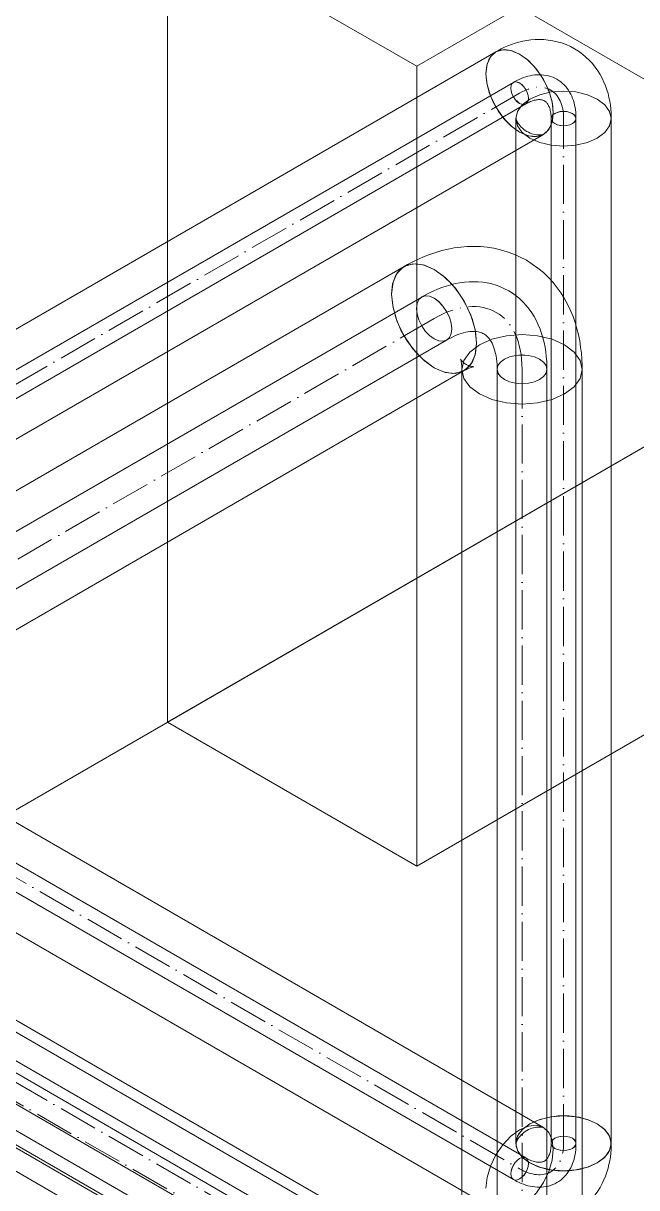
# Model space of a CAD drawing. Header units: millimetres. Extents: x -88595 to 880822, y -1054509 to -148035.
# Drawn here: x 372921.5 to 373078.2, y -319063.3 to -318766.2 of the extents above; entities that cross this region are included whole.
import ezdxf

# ---------------------------------------------------------------- set-up
doc = ezdxf.new("R2010")
doc.units = ezdxf.units.MM
doc.linetypes.add('$12$ADSK_Осевая', pattern=[14, 10, -2, 0, -2])
doc.linetypes.add('$13$ADSK_Осевая', pattern=[14, 10, -2, 0, -2])
for name, color, linetype, lineweight in [('Изоляция', 7, 'Continuous', 18), ('Оборудование', 7, 'Continuous', 18), ('Трубопровод', 7, 'Continuous', 18), ('Трубопроводы', 7, 'Continuous', 18)]:
    doc.layers.add(name, color=color, linetype=linetype, lineweight=lineweight)

# ---------------------------------------------------------------- blocks, each defined once
blk = doc.blocks.new('$0$ADSK_Канальный блок кондиционера1 - AD182MJERAB-3267445-В_ОВ3_1')
at = {"layer": 'Оборудование'}
for p, q in [((1421.55, 16799.45), (679.09, 17228.11)), ((1282.25, 16849.67), (1423.68, 16931.32)), ((1218.62, 16886.41), (1282.25, 16849.67)), ((1218.62, 16886.41), (1218.62, 16682.28)), ((1282.25, 16645.54), (1282.25, 16849.67)), ((1421.55, 16799.45), (928.7, 16514.9)), ((1218.62, 16682.28), (1360.04, 16763.93)), ((1423.68, 16727.19), (1282.25, 16645.54)), ((1282.25, 16645.54), (1218.62, 16682.28))]:
    blk.add_line(p, q, dxfattribs=at)
blk = doc.blocks.new('$0$ADSK_МедьПайка_Отвод-гнутая труба - Отвод _гнутая труба_-94627-В_ОВ3_1')
at = {"layer": 'Трубопроводы', "color": 190, "true_color": 0x8000ff}
for points in [[(1332.58, 16567.39, 0), (1333.09, 16567.77, 0), (1333.4, 16568.21, 0), (1333.51, 16568.69, 0), (1333.4, 16569.16, 0), (1333.09, 16569.61, 0), (1332.58, 16569.99, 0), (1331.93, 16570.28, 0), (1331.16, 16570.46, 0), (1330.34, 16570.52, 0), (1329.52, 16570.46, 0), (1328.75, 16570.28, 0), (1328.09, 16569.99, 0)], [(1325.46, 16564.17, 0), (1325.59, 16564.25, 0), (1325.71, 16564.34, 0), (1325.83, 16564.44, 0), (1325.94, 16564.55, 0), (1326.06, 16564.67, 0), (1326.17, 16564.82, 0), (1326.29, 16564.98, 0), (1326.4, 16565.16, 0), (1326.51, 16565.35, 0), (1326.61, 16565.57, 0), (1326.71, 16565.81, 0), (1326.8, 16566.07, 0), (1326.88, 16566.35, 0), (1326.96, 16566.65, 0), (1327.02, 16566.97, 0), (1327.07, 16567.31, 0), (1327.12, 16567.67, 0), (1327.14, 16568.04, 0), (1327.16, 16568.43, 0), (1327.16, 16568.69, 0)], [(1328.09, 16569.99, 0), (1327.59, 16569.61, 0), (1327.27, 16569.16, 0), (1327.16, 16568.69, 0), (1327.27, 16568.21, 0), (1327.59, 16567.77, 0), (1328.09, 16567.39, 0), (1328.75, 16567.1, 0), (1329.52, 16566.92, 0), (1330.34, 16566.86, 0), (1331.16, 16566.92, 0), (1331.93, 16567.1, 0), (1332.58, 16567.39, 0)], [(1328.64, 16558.67, 0), (1329.14, 16558.98, 0), (1329.61, 16559.33, 0), (1330.06, 16559.7, 0), (1330.48, 16560.11, 0), (1330.88, 16560.54, 0), (1331.24, 16560.99, 0), (1331.58, 16561.47, 0), (1331.89, 16561.97, 0), (1332.17, 16562.48, 0), (1332.42, 16563.01, 0), (1332.64, 16563.56, 0), (1332.84, 16564.11, 0), (1333.01, 16564.68, 0), (1333.15, 16565.26, 0), (1333.27, 16565.85, 0), (1333.37, 16566.45, 0), (1333.44, 16567.06, 0), (1333.48, 16567.67, 0), (1333.51, 16568.29, 0), (1333.51, 16568.69, 0)], [(1319.11, 16559.62, 0), (1318.53, 16559.37, 0), (1317.99, 16559.31, 0), (1317.53, 16559.46, 0), (1317.17, 16559.79, 0), (1316.94, 16560.28, 0), (1316.87, 16560.91, 0), (1316.94, 16561.63, 0), (1317.17, 16562.38, 0), (1317.53, 16563.12, 0), (1317.99, 16563.8, 0), (1318.53, 16564.38, 0), (1319.11, 16564.8, 0)], [(1319.11, 16564.8, 0), (1319.69, 16565.05, 0), (1320.24, 16565.1, 0), (1320.7, 16564.96, 0), (1321.06, 16564.63, 0), (1321.28, 16564.13, 0), (1321.36, 16563.5, 0), (1321.28, 16562.79, 0), (1321.06, 16562.03, 0), (1320.7, 16561.29, 0), (1320.24, 16560.61, 0), (1319.69, 16560.04, 0), (1319.11, 16559.62, 0)], [(1325.46, 16564.17, 0), (1325.33, 16564.1, 0), (1325.2, 16564.04, 0), (1325.05, 16563.99, 0), (1324.9, 16563.94, 0), (1324.73, 16563.91, 0), (1324.55, 16563.88, 0), (1324.35, 16563.86, 0), (1324.14, 16563.85, 0), (1323.92, 16563.86, 0), (1323.68, 16563.88, 0), (1323.42, 16563.91, 0), (1323.15, 16563.96, 0), (1322.87, 16564.03, 0), (1322.57, 16564.12, 0), (1322.26, 16564.22, 0), (1321.94, 16564.35, 0), (1321.61, 16564.49, 0), (1321.27, 16564.65, 0), (1320.92, 16564.83, 0), (1320.7, 16564.96, 0)], [(1328.64, 16558.67, 0), (1328.12, 16558.4, 0), (1327.58, 16558.16, 0), (1327.03, 16557.96, 0), (1326.47, 16557.79, 0), (1325.9, 16557.66, 0), (1325.32, 16557.58, 0), (1324.74, 16557.52, 0), (1324.16, 16557.5, 0), (1323.57, 16557.52, 0), (1322.99, 16557.57, 0), (1322.41, 16557.64, 0), (1321.83, 16557.75, 0), (1321.25, 16557.89, 0), (1320.67, 16558.06, 0), (1320.1, 16558.25, 0), (1319.54, 16558.47, 0), (1318.98, 16558.71, 0), (1318.42, 16558.97, 0), (1317.87, 16559.26, 0), (1317.53, 16559.46, 0)]]:
    blk.add_polyline3d(points, dxfattribs=at)
blk = doc.blocks.new('$0$ADSK_МедьПайка_Отвод-гнутая труба - Отвод _гнутая труба_-3260024-В_ОВ3_1')
at = {"layer": 'Трубопроводы', "color": 134, "true_color": 0x00a6a6}
for points in [[(1317.15, 16532.11, 0), (1318.16, 16532.87, 0), (1318.79, 16533.75, 0), (1319.01, 16534.7, 0), (1318.79, 16535.65, 0), (1318.16, 16536.54, 0), (1317.15, 16537.29, 0), (1315.84, 16537.88, 0), (1314.3, 16538.24, 0), (1312.66, 16538.37, 0), (1311.02, 16538.24, 0), (1309.49, 16537.88, 0), (1308.17, 16537.29, 0)], [(1302.91, 16525.67, 0), (1303.16, 16525.82, 0), (1303.4, 16526, 0), (1303.64, 16526.2, 0), (1303.87, 16526.42, 0), (1304.1, 16526.67, 0), (1304.33, 16526.96, 0), (1304.56, 16527.28, 0), (1304.78, 16527.64, 0), (1305, 16528.03, 0), (1305.2, 16528.47, 0), (1305.4, 16528.95, 0), (1305.58, 16529.47, 0), (1305.75, 16530.03, 0), (1305.9, 16530.63, 0), (1306.03, 16531.27, 0), (1306.13, 16531.94, 0), (1306.22, 16532.66, 0), (1306.27, 16533.41, 0), (1306.3, 16534.19, 0), (1306.31, 16534.7, 0)], [(1308.17, 16537.29, 0), (1307.16, 16536.54, 0), (1306.53, 16535.65, 0), (1306.31, 16534.7, 0), (1306.53, 16533.75, 0), (1307.16, 16532.87, 0), (1308.17, 16532.11, 0), (1309.49, 16531.53, 0), (1311.02, 16531.16, 0), (1312.66, 16531.04, 0), (1314.3, 16531.16, 0), (1315.84, 16531.53, 0), (1317.15, 16532.11, 0)], [(1309.26, 16514.67, 0), (1310.25, 16515.29, 0), (1311.2, 16515.98, 0), (1312.1, 16516.73, 0), (1312.95, 16517.54, 0), (1313.74, 16518.4, 0), (1314.47, 16519.31, 0), (1315.15, 16520.26, 0), (1315.76, 16521.26, 0), (1316.32, 16522.29, 0), (1316.82, 16523.35, 0), (1317.27, 16524.44, 0), (1317.66, 16525.55, 0), (1318, 16526.69, 0), (1318.29, 16527.85, 0), (1318.53, 16529.03, 0), (1318.71, 16530.22, 0), (1318.86, 16531.44, 0), (1318.95, 16532.66, 0), (1319, 16533.91, 0), (1319.01, 16534.7, 0)], [(1290.21, 16516.56, 0), (1289.05, 16516.06, 0), (1287.96, 16515.95, 0), (1287.03, 16516.24, 0), (1286.32, 16516.9, 0), (1285.87, 16517.89, 0), (1285.72, 16519.15, 0), (1285.87, 16520.58, 0), (1286.32, 16522.09, 0), (1287.03, 16523.57, 0), (1287.96, 16524.93, 0), (1289.05, 16526.08, 0), (1290.21, 16526.93, 0)], [(1290.21, 16526.93, 0), (1291.37, 16527.42, 0), (1292.45, 16527.53, 0), (1293.38, 16527.24, 0), (1294.1, 16526.58, 0), (1294.55, 16525.59, 0), (1294.7, 16524.33, 0), (1294.55, 16522.9, 0), (1294.1, 16521.39, 0), (1293.38, 16519.91, 0), (1292.45, 16518.55, 0), (1291.37, 16517.4, 0), (1290.21, 16516.56, 0)], [(1302.91, 16525.67, 0), (1302.65, 16525.53, 0), (1302.38, 16525.41, 0), (1302.09, 16525.3, 0), (1301.78, 16525.21, 0), (1301.44, 16525.14, 0), (1301.08, 16525.08, 0), (1300.69, 16525.04, 0), (1300.27, 16525.03, 0), (1299.82, 16525.04, 0), (1299.34, 16525.08, 0), (1298.83, 16525.15, 0), (1298.28, 16525.25, 0), (1297.72, 16525.39, 0), (1297.12, 16525.56, 0), (1296.5, 16525.77, 0), (1295.86, 16526.01, 0), (1295.2, 16526.3, 0), (1294.52, 16526.62, 0), (1293.83, 16526.99, 0), (1293.38, 16527.24, 0)], [(1309.26, 16514.67, 0), (1308.22, 16514.12, 0), (1307.15, 16513.64, 0), (1306.05, 16513.24, 0), (1304.93, 16512.91, 0), (1303.79, 16512.65, 0), (1302.63, 16512.47, 0), (1301.47, 16512.37, 0), (1300.3, 16512.33, 0), (1299.13, 16512.36, 0), (1297.96, 16512.46, 0), (1296.8, 16512.61, 0), (1295.64, 16512.83, 0), (1294.48, 16513.11, 0), (1293.33, 16513.44, 0), (1292.19, 16513.82, 0), (1291.06, 16514.26, 0), (1289.94, 16514.74, 0), (1288.83, 16515.27, 0), (1287.73, 16515.85, 0), (1287.03, 16516.24, 0)]]:
    blk.add_polyline3d(points, dxfattribs=at)

msp = doc.modelspace()

# ---------------------------------------------------------------- linework, layer by layer
at = {"layer": 'Изоляция', "color": 190, "true_color": 0x8000ff}
for p, q in [((373042.16, -318773.47), (372766.31, -318932.74)), ((373047.3, -318790.5), (373047.3, -319051.98)), ((373071.65, -319051.98), (373071.65, -318790.5)), ((372778.48, -318953.82), (373054.34, -318794.56)), ((373054.34, -319047.92), (372846.36, -318927.84)), ((375732.43, -320644.53), (372779.27, -318939.53)), ((372834.18, -318948.93), (373042.16, -319069)), ((372765.51, -318963.36), (375721.93, -320670.25))]:
    msp.add_line(p, q, dxfattribs=at)
at = {"layer": 'Изоляция', "color": 134, "true_color": 0x00a6a6}
for p, q in [((373018.74, -318828.23), (372772.86, -318970.19)), ((372789.01, -318996.32), (373034.09, -318854.82)), ((373033.52, -318854.49), (373033.52, -319090.05)), ((373064.22, -319090.05), (373064.22, -318854.49)), ((373034.09, -319089.72), (372798.45, -318953.67)), ((372783.1, -318980.26), (373018.74, -319116.3)), ((375743.5, -320683.46), (372789, -318977.68))]:
    msp.add_line(p, q, dxfattribs=at)
at = {"layer": 'Изоляция', "color": 190, "true_color": 0x8000ff}
for points in [[(373062.27, -318772.69, 0), (373061.21, -318772.12, 0), (373060.11, -318771.63, 0), (373058.98, -318771.21, 0), (373057.84, -318770.88, 0), (373056.7, -318770.63, 0), (373055.56, -318770.45, 0), (373054.43, -318770.35, 0), (373053.32, -318770.31, 0), (373052.22, -318770.34, 0), (373051.15, -318770.43, 0), (373050.1, -318770.57, 0), (373049.08, -318770.76, 0), (373048.09, -318771, 0), (373047.13, -318771.27, 0), (373046.19, -318771.59, 0), (373045.27, -318771.94, 0), (373044.39, -318772.32, 0), (373043.52, -318772.74, 0), (373042.68, -318773.18, 0), (373042.16, -318773.47, 0)], [(373048.25, -318774.07, 0), (373046.33, -318773.22, 0), (373044.51, -318772.9, 0), (373042.88, -318773.14, 0), (373041.52, -318773.93, 0), (373040.49, -318775.23, 0), (373039.86, -318776.96, 0), (373039.64, -318779.05, 0)], [(373039.64, -318779.05, 0), (373039.93, -318776.64, 0), (373040.79, -318774.74, 0), (373042.16, -318773.47, 0), (373043.94, -318772.92, 0), (373046.02, -318773.13, 0), (373048.25, -318774.07, 0)], [(373048.25, -318774.07, 0), (373050.48, -318775.7, 0), (373052.55, -318777.89, 0), (373054.34, -318780.5, 0), (373055.7, -318783.35, 0), (373056.56, -318786.24, 0), (373056.86, -318788.99, 0)], [(373056.86, -318788.99, 0), (373056.64, -318786.65, 0), (373056, -318784.18, 0), (373054.98, -318781.7, 0), (373053.62, -318779.34, 0), (373051.98, -318777.21, 0), (373050.16, -318775.43, 0), (373048.25, -318774.07, 0)], [(373062.27, -318772.69, 0), (373063.3, -318773.33, 0), (373064.28, -318774.03, 0), (373065.19, -318774.8, 0), (373066.05, -318775.62, 0), (373066.84, -318776.48, 0), (373067.57, -318777.38, 0), (373068.22, -318778.31, 0), (373068.81, -318779.25, 0), (373069.33, -318780.22, 0), (373069.79, -318781.19, 0), (373070.19, -318782.17, 0), (373070.54, -318783.15, 0), (373070.83, -318784.12, 0), (373071.07, -318785.1, 0), (373071.27, -318786.07, 0), (373071.42, -318787.04, 0), (373071.53, -318788, 0), (373071.6, -318788.95, 0), (373071.64, -318789.9, 0), (373071.65, -318790.5, 0)], [(373048.25, -318793.96, 0), (373046.02, -318792.33, 0), (373043.94, -318790.14, 0), (373042.16, -318787.53, 0), (373040.79, -318784.68, 0), (373039.93, -318781.79, 0), (373039.64, -318779.05, 0)], [(373039.64, -318779.05, 0), (373039.86, -318781.38, 0), (373040.49, -318783.85, 0), (373041.52, -318786.33, 0), (373042.88, -318788.69, 0), (373044.51, -318790.82, 0), (373046.33, -318792.6, 0), (373048.25, -318793.96, 0)], [(373068.08, -318785.53, 0), (373065.56, -318784.41, 0), (373062.63, -318783.71, 0), (373059.47, -318783.47, 0), (373056.32, -318783.71, 0), (373053.39, -318784.41, 0), (373050.87, -318785.53, 0)], [(373050.87, -318785.53, 0), (373053.39, -318784.41, 0), (373056.32, -318783.71, 0), (373059.47, -318783.47, 0), (373062.63, -318783.71, 0), (373065.56, -318784.41, 0), (373068.08, -318785.53, 0)], [(373050.87, -318785.53, 0), (373048.93, -318786.98, 0), (373047.71, -318788.68, 0), (373047.3, -318790.5, 0), (373047.71, -318792.32, 0), (373048.93, -318794.01, 0), (373050.87, -318795.47, 0)], [(373050.87, -318795.47, 0), (373048.93, -318794.01, 0), (373047.71, -318792.32, 0), (373047.3, -318790.5, 0), (373047.71, -318788.68, 0), (373048.93, -318786.98, 0), (373050.87, -318785.53, 0)], [(373068.08, -318795.47, 0), (373070.02, -318794.01, 0), (373071.23, -318792.32, 0), (373071.65, -318790.5, 0), (373071.23, -318788.68, 0), (373070.02, -318786.98, 0), (373068.08, -318785.53, 0)], [(373068.08, -318785.53, 0), (373070.02, -318786.98, 0), (373071.23, -318788.68, 0), (373071.65, -318790.5, 0), (373071.23, -318792.32, 0), (373070.02, -318794.01, 0), (373068.08, -318795.47, 0)], [(373056.86, -318788.99, 0), (373056.56, -318791.39, 0), (373055.7, -318793.29, 0), (373054.34, -318794.56, 0), (373052.55, -318795.11, 0), (373050.48, -318794.9, 0), (373048.25, -318793.96, 0)], [(373048.25, -318793.96, 0), (373050.17, -318794.81, 0), (373051.99, -318795.13, 0), (373053.62, -318794.89, 0), (373054.98, -318794.1, 0), (373056.01, -318792.81, 0), (373056.64, -318791.07, 0), (373056.86, -318788.99, 0)], [(373050.1, -318793.77, 0), (373049.7, -318793.52, 0), (373049.32, -318793.25, 0), (373048.97, -318792.95, 0), (373048.65, -318792.65, 0), (373048.37, -318792.35, 0), (373048.13, -318792.04, 0), (373047.92, -318791.76, 0), (373047.75, -318791.48, 0), (373047.62, -318791.23, 0), (373047.51, -318791.01, 0), (373047.43, -318790.82, 0), (373047.37, -318790.65, 0), (373047.33, -318790.52, 0), (373047.31, -318790.43, 0), (373047.3, -318790.37, 0), (373047.29, -318790.34, 0), (373047.29, -318790.34, 0)], [(373047.29, -318790.34, 0), (373047.29, -318790.35, 0), (373047.3, -318790.4, 0), (373047.3, -318790.47, 0), (373047.3, -318790.5, 0)], [(373050.1, -318793.77, 0), (373050.52, -318794, 0), (373050.95, -318794.19, 0), (373051.38, -318794.35, 0), (373051.8, -318794.47, 0), (373052.2, -318794.56, 0), (373052.58, -318794.62, 0), (373052.94, -318794.65, 0), (373053.26, -318794.66, 0), (373053.54, -318794.65, 0), (373053.79, -318794.63, 0), (373053.99, -318794.61, 0), (373054.16, -318794.57, 0), (373054.3, -318794.54, 0), (373054.39, -318794.52, 0), (373054.45, -318794.5, 0), (373054.48, -318794.49, 0), (373054.48, -318794.48, 0)], [(373050.87, -318795.47, 0), (373053.39, -318796.58, 0), (373056.32, -318797.29, 0), (373059.47, -318797.53, 0), (373062.63, -318797.29, 0), (373065.56, -318796.58, 0), (373068.08, -318795.47, 0)], [(373068.08, -318795.47, 0), (373065.56, -318796.58, 0), (373062.63, -318797.29, 0), (373059.47, -318797.53, 0), (373056.32, -318797.29, 0), (373053.39, -318796.58, 0), (373050.87, -318795.47, 0)], [(373054.48, -318794.48, 0), (373054.47, -318794.49, 0), (373054.42, -318794.51, 0), (373054.36, -318794.55, 0), (373054.34, -318794.56, 0)], [(373050.87, -319047.01, 0), (373053.39, -319045.89, 0), (373056.32, -319045.19, 0), (373059.47, -319044.95, 0), (373062.63, -319045.19, 0), (373065.56, -319045.89, 0), (373068.08, -319047.01, 0)], [(373068.08, -319047.01, 0), (373065.95, -319046.03, 0), (373063.49, -319045.34, 0), (373060.84, -319044.99, 0), (373058.11, -319044.99, 0), (373055.45, -319045.35, 0), (373053, -319046.03, 0), (373050.87, -319047.01, 0)], [(373048.25, -319048.52, 0), (373046.02, -319050.14, 0), (373043.94, -319052.34, 0), (373042.16, -319054.95, 0), (373040.79, -319057.79, 0), (373039.93, -319060.69, 0), (373039.64, -319063.43, 0)], [(373039.64, -319063.43, 0), (373039.93, -319060.69, 0), (373040.79, -319057.79, 0), (373042.16, -319054.95, 0), (373043.94, -319052.34, 0), (373046.02, -319050.14, 0), (373048.25, -319048.52, 0)], [(373050.1, -319048.7, 0), (373049.7, -319048.95, 0), (373049.32, -319049.23, 0), (373048.97, -319049.52, 0), (373048.65, -319049.83, 0), (373048.37, -319050.13, 0), (373048.13, -319050.43, 0), (373047.92, -319050.72, 0), (373047.75, -319050.99, 0), (373047.62, -319051.24, 0), (373047.51, -319051.47, 0), (373047.43, -319051.66, 0), (373047.37, -319051.82, 0), (373047.33, -319051.95, 0), (373047.31, -319052.05, 0), (373047.3, -319052.11, 0), (373047.29, -319052.14, 0), (373047.29, -319052.14, 0)], [(373050.87, -319056.95, 0), (373048.93, -319055.49, 0), (373047.71, -319053.8, 0), (373047.3, -319051.98, 0), (373047.71, -319050.16, 0), (373048.93, -319048.46, 0), (373050.87, -319047.01, 0)], [(373050.87, -319047.01, 0), (373049.16, -319048.24, 0), (373047.98, -319049.66, 0), (373047.38, -319051.19, 0), (373047.38, -319052.77, 0), (373047.98, -319054.3, 0), (373049.17, -319055.72, 0), (373050.87, -319056.95, 0)], [(373056.86, -319053.49, 0), (373056.56, -319051.09, 0), (373055.7, -319049.19, 0), (373054.34, -319047.92, 0), (373052.55, -319047.37, 0), (373050.48, -319047.57, 0), (373048.25, -319048.52, 0)], [(373048.25, -319048.52, 0), (373050.48, -319047.57, 0), (373052.55, -319047.37, 0), (373054.34, -319047.92, 0), (373055.7, -319049.19, 0), (373056.56, -319051.09, 0), (373056.86, -319053.49, 0)], [(373050.1, -319048.7, 0), (373050.52, -319048.48, 0), (373050.95, -319048.29, 0), (373051.38, -319048.13, 0), (373051.8, -319048.01, 0), (373052.2, -319047.92, 0), (373052.58, -319047.86, 0), (373052.94, -319047.83, 0), (373053.26, -319047.82, 0), (373053.54, -319047.82, 0), (373053.79, -319047.84, 0), (373053.99, -319047.87, 0), (373054.16, -319047.9, 0), (373054.3, -319047.93, 0), (373054.39, -319047.96, 0), (373054.45, -319047.98, 0), (373054.48, -319047.99, 0), (373054.48, -319047.99, 0)], [(373054.48, -319047.99, 0), (373054.47, -319047.99, 0), (373054.42, -319047.96, 0), (373054.36, -319047.93, 0), (373054.34, -319047.92, 0)], [(373068.08, -319047.01, 0), (373070.02, -319048.46, 0), (373071.23, -319050.16, 0), (373071.65, -319051.98, 0), (373071.23, -319053.8, 0), (373070.02, -319055.49, 0), (373068.08, -319056.95, 0)], [(373068.08, -319056.95, 0), (373069.78, -319055.72, 0), (373070.97, -319054.3, 0), (373071.57, -319052.77, 0), (373071.57, -319051.19, 0), (373070.97, -319049.66, 0), (373069.78, -319048.24, 0), (373068.08, -319047.01, 0)], [(373047.29, -319052.14, 0), (373047.29, -319052.13, 0), (373047.3, -319052.08, 0), (373047.3, -319052, 0), (373047.3, -319051.98, 0)], [(373048.25, -319068.4, 0), (373050.48, -319066.78, 0), (373052.55, -319064.58, 0), (373054.34, -319061.98, 0), (373055.7, -319059.13, 0), (373056.56, -319056.23, 0), (373056.86, -319053.49, 0)], [(373056.86, -319053.49, 0), (373056.56, -319056.23, 0), (373055.7, -319059.13, 0), (373054.34, -319061.98, 0), (373052.55, -319064.58, 0), (373050.48, -319066.78, 0), (373048.25, -319068.4, 0)], [(373062.27, -319069.79, 0), (373063.3, -319069.15, 0), (373064.28, -319068.44, 0), (373065.19, -319067.68, 0), (373066.05, -319066.86, 0), (373066.84, -319065.99, 0), (373067.57, -319065.1, 0), (373068.22, -319064.17, 0), (373068.81, -319063.22, 0), (373069.33, -319062.26, 0), (373069.79, -319061.29, 0), (373070.19, -319060.31, 0), (373070.54, -319059.33, 0), (373070.83, -319058.35, 0), (373071.07, -319057.38, 0), (373071.27, -319056.41, 0), (373071.42, -319055.44, 0), (373071.53, -319054.48, 0), (373071.6, -319053.53, 0), (373071.64, -319052.58, 0), (373071.65, -319051.98, 0)], [(373068.08, -319056.95, 0), (373065.56, -319058.07, 0), (373062.63, -319058.77, 0), (373059.47, -319059.01, 0), (373056.32, -319058.77, 0), (373053.39, -319058.07, 0), (373050.87, -319056.95, 0)], [(373050.87, -319056.95, 0), (373053, -319057.93, 0), (373055.46, -319058.61, 0), (373058.11, -319058.96, 0), (373060.84, -319058.96, 0), (373063.5, -319058.61, 0), (373065.95, -319057.93, 0), (373068.08, -319056.95, 0)]]:
    msp.add_polyline3d(points, dxfattribs=at)
at = {"layer": 'Изоляция', "color": 134, "true_color": 0x00a6a6}
for points in [[(373049.97, -318826.66, 0), (373048.38, -318825.82, 0), (373046.75, -318825.09, 0), (373045.07, -318824.47, 0), (373043.37, -318823.98, 0), (373041.66, -318823.6, 0), (373039.94, -318823.33, 0), (373038.23, -318823.17, 0), (373036.53, -318823.12, 0), (373034.85, -318823.16, 0), (373033.2, -318823.3, 0), (373031.57, -318823.52, 0), (373029.97, -318823.82, 0), (373028.39, -318824.19, 0), (373026.86, -318824.64, 0), (373025.35, -318825.14, 0), (373023.87, -318825.71, 0), (373022.42, -318826.34, 0), (373021, -318827.02, 0), (373019.61, -318827.75, 0), (373018.74, -318828.23, 0)], [(373026.42, -318828.99, 0), (373024, -318827.91, 0), (373021.71, -318827.52, 0), (373019.65, -318827.82, 0), (373017.93, -318828.81, 0), (373016.64, -318830.44, 0), (373015.83, -318832.63, 0), (373015.56, -318835.26, 0)], [(373015.56, -318835.26, 0), (373015.93, -318832.23, 0), (373017.02, -318829.83, 0), (373018.74, -318828.23, 0), (373020.99, -318827.54, 0), (373023.61, -318827.8, 0), (373026.42, -318828.99, 0)], [(373049.97, -318826.66, 0), (373051.49, -318827.61, 0), (373052.94, -318828.66, 0), (373054.31, -318829.81, 0), (373055.59, -318831.03, 0), (373056.78, -318832.32, 0), (373057.86, -318833.68, 0), (373058.86, -318835.08, 0), (373059.75, -318836.53, 0), (373060.56, -318838, 0), (373061.27, -318839.5, 0), (373061.89, -318841.03, 0), (373062.43, -318842.56, 0), (373062.89, -318844.11, 0), (373063.28, -318845.66, 0), (373063.59, -318847.22, 0), (373063.84, -318848.79, 0), (373064.02, -318850.36, 0), (373064.14, -318851.92, 0), (373064.21, -318853.49, 0), (373064.22, -318854.49, 0)], [(373026.42, -318828.99, 0), (373029.23, -318831.04, 0), (373031.84, -318833.81, 0), (373034.09, -318837.1, 0), (373035.82, -318840.69, 0), (373036.9, -318844.34, 0), (373037.27, -318847.79, 0)], [(373037.27, -318847.79, 0), (373037, -318844.85, 0), (373036.2, -318841.73, 0), (373034.9, -318838.61, 0), (373033.18, -318835.63, 0), (373031.12, -318832.95, 0), (373028.83, -318830.7, 0), (373026.42, -318828.99, 0)], [(373026.42, -318854.06, 0), (373023.61, -318852.01, 0), (373020.99, -318849.25, 0), (373018.74, -318845.96, 0), (373017.02, -318842.37, 0), (373015.93, -318838.72, 0), (373015.56, -318835.26, 0)], [(373015.56, -318835.26, 0), (373015.84, -318838.21, 0), (373016.64, -318841.32, 0), (373017.93, -318844.45, 0), (373019.65, -318847.42, 0), (373021.71, -318850.1, 0), (373024, -318852.35, 0), (373026.42, -318854.06, 0)], [(373059.72, -318848.22, 0), (373056.54, -318846.81, 0), (373052.84, -318845.93, 0), (373048.87, -318845.63, 0), (373044.89, -318845.93, 0), (373041.19, -318846.81, 0), (373038.01, -318848.22, 0)], [(373038.01, -318848.22, 0), (373041.19, -318846.81, 0), (373044.89, -318845.93, 0), (373048.87, -318845.63, 0), (373052.84, -318845.93, 0), (373056.54, -318846.81, 0), (373059.72, -318848.22, 0)], [(373037.27, -318847.79, 0), (373036.9, -318850.82, 0), (373035.82, -318853.22, 0), (373034.09, -318854.82, 0), (373031.84, -318855.51, 0), (373029.23, -318855.26, 0), (373026.42, -318854.06, 0)], [(373026.42, -318854.06, 0), (373028.83, -318855.14, 0), (373031.13, -318855.54, 0), (373033.19, -318855.23, 0), (373034.9, -318854.24, 0), (373036.2, -318852.61, 0), (373037, -318850.42, 0), (373037.27, -318847.79, 0)], [(373038.01, -318848.22, 0), (373035.57, -318850.06, 0), (373034.04, -318852.2, 0), (373033.52, -318854.49, 0), (373034.04, -318856.78, 0), (373035.57, -318858.92, 0), (373038.01, -318860.76, 0)], [(373038.01, -318860.76, 0), (373035.57, -318858.92, 0), (373034.04, -318856.78, 0), (373033.52, -318854.49, 0), (373034.04, -318852.2, 0), (373035.57, -318850.06, 0), (373038.01, -318848.22, 0)], [(373059.72, -318860.76, 0), (373062.16, -318858.92, 0), (373063.69, -318856.78, 0), (373064.22, -318854.49, 0), (373063.69, -318852.2, 0), (373062.16, -318850.06, 0), (373059.72, -318848.22, 0)], [(373059.72, -318848.22, 0), (373062.16, -318850.06, 0), (373063.69, -318852.2, 0), (373064.22, -318854.49, 0), (373063.69, -318856.78, 0), (373062.16, -318858.92, 0), (373059.72, -318860.76, 0)], [(373034.62, -318853.25, 0), (373034.34, -318853.07, 0), (373034.08, -318852.89, 0), (373033.85, -318852.69, 0), (373033.65, -318852.5, 0), (373033.48, -318852.32, 0), (373033.36, -318852.17, 0), (373033.26, -318852.04, 0), (373033.21, -318851.94, 0), (373033.18, -318851.89, 0), (373033.17, -318851.88, 0)], [(373033.17, -318851.88, 0), (373033.18, -318851.91, 0), (373033.21, -318851.98, 0), (373033.25, -318852.11, 0), (373033.3, -318852.3, 0), (373033.35, -318852.53, 0), (373033.4, -318852.82, 0), (373033.45, -318853.17, 0), (373033.49, -318853.56, 0), (373033.51, -318853.99, 0), (373033.52, -318854.48, 0), (373033.52, -318854.49, 0)], [(373036.52, -318853.82, 0), (373036.5, -318853.82, 0), (373036.42, -318853.83, 0), (373036.28, -318853.86, 0), (373036.1, -318853.91, 0), (373035.87, -318853.99, 0), (373035.59, -318854.09, 0), (373035.27, -318854.22, 0), (373034.92, -318854.38, 0), (373034.52, -318854.58, 0), (373034.1, -318854.81, 0), (373034.09, -318854.82, 0)], [(373034.62, -318853.25, 0), (373034.91, -318853.4, 0), (373035.2, -318853.53, 0), (373035.48, -318853.64, 0), (373035.75, -318853.71, 0), (373035.98, -318853.77, 0), (373036.18, -318853.8, 0), (373036.34, -318853.81, 0), (373036.45, -318853.82, 0), (373036.51, -318853.82, 0), (373036.52, -318853.82, 0)], [(373038.01, -318860.76, 0), (373041.19, -318862.16, 0), (373044.89, -318863.05, 0), (373048.87, -318863.35, 0), (373052.84, -318863.05, 0), (373056.54, -318862.16, 0), (373059.72, -318860.76, 0)], [(373059.72, -318860.76, 0), (373056.54, -318862.16, 0), (373052.84, -318863.05, 0), (373048.87, -318863.35, 0), (373044.89, -318863.05, 0), (373041.19, -318862.16, 0), (373038.01, -318860.76, 0)]]:
    msp.add_polyline3d(points, dxfattribs=at)
at = {"layer": 'Трубопровод', "color": 190, "true_color": 0x8000ff}
for p, q in [((373046.66, -318781.27), (372770.81, -318940.53)), ((372773.98, -318946.03), (373049.84, -318786.77)), ((373056.3, -318790.5), (373056.3, -319051.98)), ((373062.65, -319051.98), (373062.65, -318790.5)), ((373049.84, -319055.71), (372841.86, -318935.63)), ((372838.68, -318941.13), (373046.66, -319061.21)), ((375731.19, -320654.21), (372774.77, -318947.32)), ((372770.01, -318955.57), (375726.43, -320662.45))]:
    msp.add_line(p, q, dxfattribs=at)
at = {"layer": 'Трубопровод', "color": 190, "linetype": '$12$ADSK_Осевая', "true_color": 0x8000ff}
for p, q in [((372772.39, -318943.28), (373048.25, -318784.02)), ((372772.39, -318943.28), (373048.25, -318784.02)), ((373059.47, -319051.98), (373059.47, -318790.5)), ((373059.47, -319051.98), (373059.47, -318790.5)), ((372840.27, -318938.38), (373048.25, -319058.46)), ((372840.27, -318938.38), (373048.25, -319058.46)), ((372772.39, -318951.45), (375728.81, -320658.33)), ((372772.39, -318951.45), (375728.81, -320658.33))]:
    msp.add_line(p, q, dxfattribs=at)
at = {"layer": 'Трубопровод', "color": 134, "true_color": 0x00a6a6}
for p, q in [((373023.24, -318836.03), (372776.75, -318978.34)), ((372783.1, -318989.34), (373029.59, -318847.03)), ((373042.52, -318854.49), (373042.52, -319090.05)), ((373055.22, -319090.05), (373055.22, -318854.49)), ((373029.59, -319097.51), (372793.95, -318961.46)), ((372787.6, -318972.46), (373023.24, -319108.51))]:
    msp.add_line(p, q, dxfattribs=at)
at = {"layer": 'Трубопровод', "color": 134, "linetype": '$12$ADSK_Осевая', "true_color": 0x00a6a6}
for p, q in [((373026.42, -318841.53), (372779.93, -318983.84)), ((373026.42, -318841.53), (372779.93, -318983.84)), ((373048.87, -319090.05), (373048.87, -318854.49)), ((373048.87, -319090.05), (373048.87, -318854.49)), ((372790.77, -318966.96), (373026.42, -319103.01)), ((372790.77, -318966.96), (373026.42, -319103.01))]:
    msp.add_line(p, q, dxfattribs=at)
at = {"layer": 'Трубопровод', "color": 190, "true_color": 0x8000ff}
for points in [[(373046, -318782.72, 0), (373046.08, -318782.09, 0), (373046.3, -318781.6, 0), (373046.66, -318781.27, 0), (373047.13, -318781.12, 0), (373047.67, -318781.18, 0), (373048.25, -318781.42, 0)], [(373048.25, -318786.61, 0), (373047.67, -318786.18, 0), (373047.13, -318785.61, 0), (373046.66, -318784.93, 0), (373046.3, -318784.19, 0), (373046.08, -318783.43, 0), (373046, -318782.72, 0)], [(373048.25, -318781.42, 0), (373048.83, -318781.85, 0), (373049.37, -318782.42, 0), (373049.84, -318783.1, 0), (373050.19, -318783.84, 0), (373050.42, -318784.6, 0), (373050.49, -318785.31, 0)], [(373050.49, -318785.31, 0), (373050.42, -318785.94, 0), (373050.19, -318786.43, 0), (373049.84, -318786.77, 0), (373049.37, -318786.91, 0), (373048.83, -318786.86, 0), (373048.25, -318786.61, 0)], [(373057.23, -318789.2, 0), (373056.72, -318789.58, 0), (373056.41, -318790.02, 0), (373056.3, -318790.5, 0), (373056.41, -318790.97, 0), (373056.72, -318791.41, 0), (373057.23, -318791.79, 0)], [(373061.72, -318789.2, 0), (373061.06, -318788.91, 0), (373060.3, -318788.73, 0), (373059.47, -318788.66, 0), (373058.65, -318788.73, 0), (373057.89, -318788.91, 0), (373057.23, -318789.2, 0)], [(373061.72, -318791.79, 0), (373062.22, -318791.41, 0), (373062.54, -318790.97, 0), (373062.65, -318790.5, 0), (373062.54, -318790.02, 0), (373062.22, -318789.58, 0), (373061.72, -318789.2, 0)], [(373057.23, -318791.79, 0), (373057.89, -318792.08, 0), (373058.65, -318792.27, 0), (373059.47, -318792.33, 0), (373060.3, -318792.27, 0), (373061.06, -318792.08, 0), (373061.72, -318791.79, 0)], [(373057.23, -319053.28, 0), (373056.72, -319052.9, 0), (373056.41, -319052.45, 0), (373056.3, -319051.98, 0), (373056.41, -319051.51, 0), (373056.72, -319051.06, 0), (373057.23, -319050.68, 0)], [(373057.23, -319050.68, 0), (373057.89, -319050.39, 0), (373058.65, -319050.21, 0), (373059.47, -319050.15, 0), (373060.3, -319050.21, 0), (373061.06, -319050.39, 0), (373061.72, -319050.68, 0)], [(373061.72, -319050.68, 0), (373062.22, -319051.06, 0), (373062.54, -319051.51, 0), (373062.65, -319051.98, 0), (373062.54, -319052.45, 0), (373062.22, -319052.9, 0), (373061.72, -319053.28, 0)], [(373061.72, -319053.28, 0), (373061.06, -319053.57, 0), (373060.3, -319053.75, 0), (373059.47, -319053.81, 0), (373058.65, -319053.75, 0), (373057.89, -319053.57, 0), (373057.23, -319053.28, 0)], [(373048.25, -319055.87, 0), (373047.67, -319056.29, 0), (373047.13, -319056.86, 0), (373046.66, -319057.54, 0), (373046.3, -319058.29, 0), (373046.08, -319059.04, 0), (373046, -319059.76, 0)], [(373050.49, -319057.16, 0), (373050.42, -319056.54, 0), (373050.19, -319056.04, 0), (373049.84, -319055.71, 0), (373049.37, -319055.57, 0), (373048.83, -319055.62, 0), (373048.25, -319055.87, 0)], [(373048.25, -319061.05, 0), (373048.83, -319060.63, 0), (373049.37, -319060.06, 0), (373049.84, -319059.38, 0), (373050.19, -319058.63, 0), (373050.42, -319057.88, 0), (373050.49, -319057.16, 0)], [(373046, -319059.76, 0), (373046.08, -319060.38, 0), (373046.3, -319060.88, 0), (373046.66, -319061.21, 0), (373047.13, -319061.35, 0), (373047.67, -319061.3, 0), (373048.25, -319061.05, 0)]]:
    msp.add_polyline3d(points, dxfattribs=at)
at = {"layer": 'Трубопровод', "color": 134, "true_color": 0x00a6a6}
for points in [[(373021.93, -318838.94, 0), (373022.08, -318837.68, 0), (373022.53, -318836.69, 0), (373023.24, -318836.03, 0), (373024.17, -318835.74, 0), (373025.25, -318835.85, 0), (373026.42, -318836.34, 0)], [(373026.42, -318836.34, 0), (373027.58, -318837.19, 0), (373028.66, -318838.33, 0), (373029.59, -318839.69, 0), (373030.31, -318841.18, 0), (373030.75, -318842.69, 0), (373030.91, -318844.12, 0)], [(373026.42, -318846.71, 0), (373025.25, -318845.86, 0), (373024.17, -318844.72, 0), (373023.24, -318843.36, 0), (373022.53, -318841.87, 0), (373022.08, -318840.37, 0), (373021.93, -318838.94, 0)], [(373030.91, -318844.12, 0), (373030.75, -318845.37, 0), (373030.31, -318846.36, 0), (373029.59, -318847.03, 0), (373028.66, -318847.31, 0), (373027.58, -318847.21, 0), (373026.42, -318846.71, 0)], [(373044.38, -318851.9, 0), (373043.37, -318852.66, 0), (373042.73, -318853.54, 0), (373042.52, -318854.49, 0), (373042.73, -318855.44, 0), (373043.37, -318856.32, 0), (373044.38, -318857.08, 0)], [(373053.36, -318851.9, 0), (373052.04, -318851.31, 0), (373050.51, -318850.95, 0), (373048.87, -318850.82, 0), (373047.22, -318850.95, 0), (373045.69, -318851.31, 0), (373044.38, -318851.9, 0)], [(373053.36, -318857.08, 0), (373054.37, -318856.32, 0), (373055, -318855.44, 0), (373055.22, -318854.49, 0), (373055, -318853.54, 0), (373054.37, -318852.66, 0), (373053.36, -318851.9, 0)], [(373044.38, -318857.08, 0), (373045.69, -318857.66, 0), (373047.22, -318858.03, 0), (373048.87, -318858.16, 0), (373050.51, -318858.03, 0), (373052.04, -318857.66, 0), (373053.36, -318857.08, 0)]]:
    msp.add_polyline3d(points, dxfattribs=at)
at = {"layer": 'Трубопроводы', "color": 190, "linetype": '$13$ADSK_Осевая', "true_color": 0x8000ff}
for centre, major_axis, start_param, end_param in [((373048.25, -318796.98), (7.94, 13.75), 5.497787, 7.068583), ((373048.25, -319045.5), (-7.94, 13.75), 2.356194, 3.926991)]:
    msp.add_ellipse(centre, major_axis=major_axis, ratio=0.57735, start_param=start_param, end_param=end_param, dxfattribs=at)
at = {"layer": 'Трубопроводы', "color": 134, "linetype": '$13$ADSK_Осевая', "true_color": 0x00a6a6}
msp.add_ellipse((373026.42, -318867.45), major_axis=(15.88, 27.5), ratio=0.57735, start_param=5.497787, end_param=7.068583, dxfattribs=at)

# ---------------------------------------------------------------- block references
at = {"layer": 'Оборудование'}
msp.add_blockref('$0$ADSK_Канальный блок кондиционера1 - AD182MJERAB-3267445-В_ОВ3_1', (371739.74, -335626.79), dxfattribs=at)
at = {"layer": 'Трубопроводы', "color": 190, "true_color": 0x8000ff, "rotation": 120}
msp.add_blockref('$0$ADSK_МедьПайка_Отвод-гнутая труба - Отвод _гнутая труба_-94627-В_ОВ3_1', (388062.32, -311651.78), dxfattribs=at)
at = {"layer": 'Трубопроводы', "color": 134, "true_color": 0x00a6a6, "rotation": 120}
msp.add_blockref('$0$ADSK_МедьПайка_Отвод-гнутая труба - Отвод _гнутая труба_-3260024-В_ОВ3_1', (388002.22, -311710.97), dxfattribs=at)
at = {"layer": 'Трубопроводы', "color": 190, "true_color": 0x8000ff}
msp.add_blockref('$0$ADSK_МедьПайка_Отвод-гнутая труба - Отвод _гнутая труба_-94627-В_ОВ3_1', (371729.14, -335620.67), dxfattribs=at)

doc.saveas('drawing.dxf')
